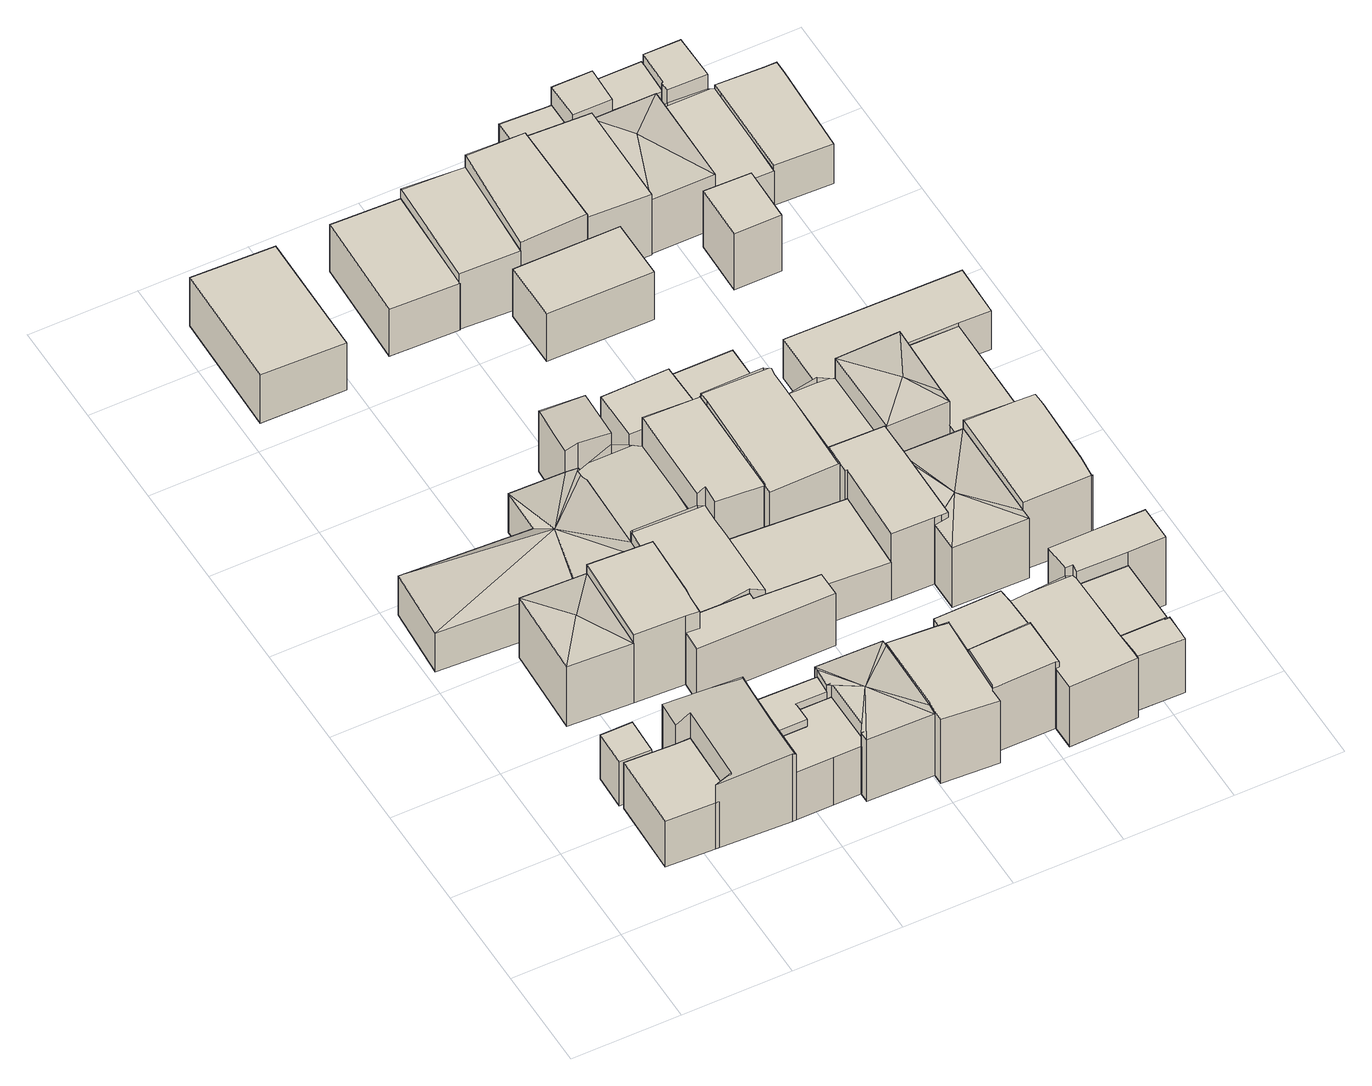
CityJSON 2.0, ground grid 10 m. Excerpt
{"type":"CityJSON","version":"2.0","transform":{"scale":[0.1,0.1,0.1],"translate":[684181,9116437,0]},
"CityObjects":{
"building1":{"type":"Building","attributes":{"Building Type":"Residential","Roof Shape":"flat","Roof Material":"Concrete Glazed Tile","Roof Material Code":"1","Roof Direction":"west","Building Height":5.31,"Roof Slope":7.8,"Footprint Area":42.55,"Solar PV Capacity Low":5.33,"Solar PV Capacity High":7,"Solar Annual Energy Low":7681,"Solar Annual Energy High":10123,"Suitable PV Area":31.8},"geometry":[{"type":"MultiSurface","lod":"2.2","boundaries":[[[0,1,2,3,4,5]],[[5,4,6,7]],[[4,3,8,6]],[[3,2,9,8]],[[2,1,10,9]],[[1,0,11,10]],[[0,5,7,11]],[[7,6,8,9,10,11]]]}]},
"building2":{"type":"Building","attributes":{"Building Type":"Residential","Roof Shape":"flat","Roof Material":"Concrete Glazed Tile","Roof Material Code":"1","Roof Direction":"west","Building Height":5.08,"Roof Slope":12.4,"Footprint Area":9.81,"Solar PV Capacity Low":1.23,"Solar PV Capacity High":1.61,"Solar Annual Energy Low":1771,"Solar Annual Energy High":2334,"Suitable PV Area":7.33},"geometry":[{"type":"MultiSurface","lod":"2.2","boundaries":[[[12,13,14,15]],[[15,14,16,17]],[[14,13,18,16]],[[13,12,19,18]],[[12,15,17,19]],[[17,16,18,19]]]}]},
"building3":{"type":"Building","attributes":{"Building Type":"Residential","Roof Shape":"gable","Roof Material":"Concrete Glazed Tile","Roof Material Code":"1","Roof Direction":"west","Building Height":7.41,"Roof Slope":29.1,"Footprint Area":58.52,"Solar PV Capacity Low":7.33,"Solar PV Capacity High":9.62,"Solar Annual Energy Low":10566,"Solar Annual Energy High":13925,"Suitable PV Area":43.75},"geometry":[{"type":"MultiSurface","lod":"2.2","boundaries":[[[4,3,2,1,20,21,22,23,24,25]],[[25,24,26,27]],[[24,23,28,26]],[[23,22,29,28]],[[22,21,30,29]],[[21,20,31,30]],[[20,1,32,31]],[[1,2,33,32]],[[2,3,34,33]],[[3,4,35,34]],[[4,25,27,35]],[[27,26,28,29,30,31,32,33,34,35]]]}]},
"building4":{"type":"Building","attributes":{"Building Type":"Residential","Roof Shape":"hip","Roof Material":"Concrete Glazed Tile","Roof Material Code":"1","Roof Direction":"west","Building Height":6.93,"Roof Slope":29.1,"Footprint Area":50.28,"Solar PV Capacity Low":6.3,"Solar PV Capacity High":8.27,"Solar Annual Energy Low":9078,"Solar Annual Energy High":11964,"Suitable PV Area":37.59},"geometry":[{"type":"MultiSurface","lod":"2.2","boundaries":[[[36,37,38,39]],[[39,38,40,41]],[[38,37,42,40]],[[37,36,43,42]],[[36,39,41,43]],[[41,40,44]],[[40,42,44]],[[42,43,44]],[[43,41,44]]]}]},
"building5":{"type":"Building","attributes":{"Building Type":"Residential","Roof Shape":"hip","Roof Material":"Concrete Aluminum Tile","Roof Material Code":"2","Roof Direction":"west","Building Height":4.45,"Roof Slope":25.6,"Footprint Area":151.91,"Solar PV Capacity Low":19.02,"Solar PV Capacity High":24.98,"Solar Annual Energy Low":27426,"Solar Annual Energy High":36145,"Suitable PV Area":113.55},"geometry":[{"type":"MultiSurface","lod":"2.2","boundaries":[[[45,46,47,48,49,50,51,52,53,54,55]],[[55,54,56,57]],[[54,53,58,56]],[[53,52,59,58]],[[52,51,60,59]],[[51,50,61,60]],[[50,49,62,61]],[[49,48,63,62]],[[48,47,64,63]],[[47,46,65,64]],[[46,45,66,65]],[[45,55,57,66]],[[57,56,67]],[[56,58,67]],[[58,59,67]],[[59,60,67]],[[60,61,67]],[[61,62,67]],[[62,63,67]],[[63,64,67]],[[64,65,67]],[[65,66,67]],[[66,57,67]]]}]},
"building6":{"type":"Building","attributes":{"Building Type":"Residential","Roof Shape":"flat","Roof Material":"Concrete Glazed Tile","Roof Material Code":"1","Roof Direction":"west","Building Height":5.5,"Roof Slope":13.5,"Footprint Area":31.05,"Solar PV Capacity Low":3.89,"Solar PV Capacity High":5.11,"Solar Annual Energy Low":5607,"Solar Annual Energy High":7389,"Suitable PV Area":23.21},"geometry":[{"type":"MultiSurface","lod":"2.2","boundaries":[[[68,22,21,69,70,71,72,73,74]],[[74,73,75,76]],[[73,72,77,75]],[[72,71,78,77]],[[71,70,79,78]],[[70,69,80,79]],[[69,21,81,80]],[[21,22,82,81]],[[22,68,83,82]],[[68,74,76,83]],[[76,75,77,78,79,80,81,82,83]]]}]},
"building7":{"type":"Building","attributes":{"Building Type":"Residential","Roof Shape":"flat","Roof Material":"Concrete Glazed Tile","Roof Material Code":"1","Roof Direction":"west","Building Height":7.89,"Roof Slope":7.4,"Footprint Area":49.81,"Solar PV Capacity Low":6.24,"Solar PV Capacity High":8.19,"Solar Annual Energy Low":8992,"Solar Annual Energy High":11851,"Suitable PV Area":37.23},"geometry":[{"type":"MultiSurface","lod":"2.2","boundaries":[[[37,84,85,86,87,88,89,90,38]],[[38,90,91,92]],[[90,89,93,91]],[[89,88,94,93]],[[88,87,95,94]],[[87,86,96,95]],[[86,85,97,96]],[[85,84,98,97]],[[84,37,99,98]],[[37,38,92,99]],[[92,91,93,94,95,96,97,98,99]]]}]},
"building8":{"type":"Building","attributes":{"Building Type":"Residential","Roof Shape":"flat","Roof Material":"Concrete Glazed Tile","Roof Material Code":"1","Roof Direction":"west","Building Height":6.35,"Roof Slope":7.1,"Footprint Area":16.56,"Solar PV Capacity Low":2.07,"Solar PV Capacity High":2.72,"Solar Annual Energy Low":2990,"Solar Annual Energy High":3941,"Suitable PV Area":12.38},"geometry":[{"type":"MultiSurface","lod":"2.2","boundaries":[[[23,22,68,74,73,100]],[[100,73,101,102]],[[73,74,103,101]],[[74,68,104,103]],[[68,22,105,104]],[[22,23,106,105]],[[23,100,102,106]],[[102,101,103,104,105,106]]]}]},
"building9":{"type":"Building","attributes":{"Building Type":"Residential","Roof Shape":"shed","Roof Material":"Clay Tile Shingle","Roof Material Code":"3","Roof Direction":"west","Building Height":5.35,"Roof Slope":19.7,"Footprint Area":93.26,"Solar PV Capacity Low":11.68,"Solar PV Capacity High":15.34,"Solar Annual Energy Low":16837,"Solar Annual Energy High":22190,"Suitable PV Area":69.71},"geometry":[{"type":"MultiSurface","lod":"2.2","boundaries":[[[107,108,109,110]],[[110,109,111,112]],[[109,108,113,111]],[[108,107,114,113]],[[107,110,112,114]],[[112,111,113,114]]]}]},
"building10":{"type":"Building","attributes":{"Building Type":"Residential","Roof Shape":"hip","Roof Material":"Concrete Glazed Tile","Roof Material Code":"1","Roof Direction":"west","Building Height":7.12,"Roof Slope":22.9,"Footprint Area":52.99,"Solar PV Capacity Low":6.63,"Solar PV Capacity High":8.71,"Solar Annual Energy Low":9567,"Solar Annual Energy High":12608,"Suitable PV Area":39.61},"geometry":[{"type":"MultiSurface","lod":"2.2","boundaries":[[[100,73,72,71,70,115,116,117,118,119,120]],[[120,119,121,122]],[[119,118,123,121]],[[118,117,124,123]],[[117,116,125,124]],[[116,115,126,125]],[[115,70,127,126]],[[70,71,128,127]],[[71,72,129,128]],[[72,73,130,129]],[[73,100,131,130]],[[100,120,122,131]],[[122,121,132]],[[121,123,132]],[[123,124,132]],[[124,125,132]],[[125,126,132]],[[126,127,132]],[[127,128,132]],[[128,129,132]],[[129,130,132]],[[130,131,132]],[[131,122,132]]]}]},
"building11":{"type":"Building","attributes":{"Building Type":"Residential","Roof Shape":"flat","Roof Material":"Concrete Glazed Tile","Roof Material Code":"1","Roof Direction":"west","Building Height":5.96,"Roof Slope":11,"Footprint Area":35.71,"Solar PV Capacity Low":4.47,"Solar PV Capacity High":5.87,"Solar Annual Energy Low":6447,"Solar Annual Energy High":8496,"Suitable PV Area":26.69},"geometry":[{"type":"MultiSurface","lod":"2.2","boundaries":[[[133,134,135,136,86,85,84,137,138]],[[138,137,139,140]],[[137,84,141,139]],[[84,85,142,141]],[[85,86,143,142]],[[86,136,144,143]],[[136,135,145,144]],[[135,134,146,145]],[[134,133,147,146]],[[133,138,140,147]],[[140,139,141,142,143,144,145,146,147]]]}]},
"building12":{"type":"Building","attributes":{"Building Type":"Residential","Roof Shape":"gable","Roof Material":"Concrete Glazed Tile","Roof Material Code":"1","Roof Direction":"west","Building Height":5.53,"Roof Slope":34.5,"Footprint Area":69.35,"Solar PV Capacity Low":8.68,"Solar PV Capacity High":11.41,"Solar Annual Energy Low":12521,"Solar Annual Energy High":16502,"Suitable PV Area":51.84},"geometry":[{"type":"MultiSurface","lod":"2.2","boundaries":[[[50,90,89,88,87,86,136,135,148,149,150,151,152,153,51]],[[51,153,154,155]],[[153,152,156,154]],[[152,151,157,156]],[[151,150,158,157]],[[150,149,159,158]],[[149,148,160,159]],[[148,135,161,160]],[[135,136,162,161]],[[136,86,163,162]],[[86,87,164,163]],[[87,88,165,164]],[[88,89,166,165]],[[89,90,167,166]],[[90,50,168,167]],[[50,51,155,168]],[[155,154,156,157,158,159,160,161,162,163,164,165,166,167,168]]]}]},
"building13":{"type":"Building","attributes":{"Building Type":"Residential","Roof Shape":"gable","Roof Material":"Concrete Aluminum Tile","Roof Material Code":"2","Roof Direction":"west","Building Height":4.04,"Roof Slope":34.2,"Footprint Area":53.02,"Solar PV Capacity Low":6.64,"Solar PV Capacity High":8.72,"Solar Annual Energy Low":9572,"Solar Annual Energy High":12615,"Suitable PV Area":39.63},"geometry":[{"type":"MultiSurface","lod":"2.2","boundaries":[[[169,170,53,52,153,152,171]],[[171,152,172,173]],[[152,153,174,172]],[[153,52,175,174]],[[52,53,176,175]],[[53,170,177,176]],[[170,169,178,177]],[[169,171,173,178]],[[173,172,174,175,176,177,178]]]}]},
"building14":{"type":"Building","attributes":{"Building Type":"Residential","Roof Shape":"gable","Roof Material":"Concrete Glazed Tile","Roof Material Code":"1","Roof Direction":"west","Building Height":6.87,"Roof Slope":27.2,"Footprint Area":19.57,"Solar PV Capacity Low":2.45,"Solar PV Capacity High":3.22,"Solar Annual Energy Low":3534,"Solar Annual Energy High":4657,"Suitable PV Area":14.63},"geometry":[{"type":"MultiSurface","lod":"2.2","boundaries":[[[179,54,53,170,180]],[[180,170,181,182]],[[170,53,183,181]],[[53,54,184,183]],[[54,179,185,184]],[[179,180,182,185]],[[182,181,183,184,185]]]}]},
"building15":{"type":"Building","attributes":{"Building Type":"Residential","Roof Shape":"shed","Roof Material":"Concrete Glazed Tile","Roof Material Code":"1","Roof Direction":"west","Building Height":7.22,"Roof Slope":19.9,"Footprint Area":49.96,"Solar PV Capacity Low":6.25,"Solar PV Capacity High":8.22,"Solar Annual Energy Low":9019,"Solar Annual Energy High":11887,"Suitable PV Area":37.34},"geometry":[{"type":"MultiSurface","lod":"2.2","boundaries":[[[116,186,187,188,189,190,191,192,118,117]],[[117,118,193,194]],[[118,192,195,193]],[[192,191,196,195]],[[191,190,197,196]],[[190,189,198,197]],[[189,188,199,198]],[[188,187,200,199]],[[187,186,201,200]],[[186,116,202,201]],[[116,117,194,202]],[[194,193,195,196,197,198,199,200,201,202]]]}]},
"building16":{"type":"Building","attributes":{"Building Type":"Residential","Roof Shape":"shed","Roof Material":"Concrete Glazed Tile","Roof Material Code":"1","Roof Direction":"west","Building Height":4.43,"Roof Slope":17.6,"Footprint Area":85.52,"Solar PV Capacity Low":10.71,"Solar PV Capacity High":14.06,"Solar Annual Energy Low":15441,"Solar Annual Energy High":20350,"Suitable PV Area":63.93},"geometry":[{"type":"MultiSurface","lod":"2.2","boundaries":[[[203,149,148,135,134,133,204,205]],[[205,204,206,207]],[[204,133,208,206]],[[133,134,209,208]],[[134,135,210,209]],[[135,148,211,210]],[[148,149,212,211]],[[149,203,213,212]],[[203,205,207,213]],[[207,206,208,209,210,211,212,213]]]}]},
"building17":{"type":"Building","attributes":{"Building Type":"Residential","Roof Shape":"flat","Roof Material":"Concrete Aluminum Tile","Roof Material Code":"2","Roof Direction":"west","Building Height":5.36,"Roof Slope":7.1,"Footprint Area":65.35,"Solar PV Capacity Low":8.18,"Solar PV Capacity High":10.75,"Solar Annual Energy Low":11798,"Solar Annual Energy High":15549,"Suitable PV Area":48.85},"geometry":[{"type":"MultiSurface","lod":"2.2","boundaries":[[[214,215,216,217,218]],[[218,217,219,220]],[[217,216,221,219]],[[216,215,222,221]],[[215,214,223,222]],[[214,218,220,223]],[[220,219,221,222,223]]]}]},
"building18":{"type":"Building","attributes":{"Building Type":"Residential","Roof Shape":"gable","Roof Material":"Concrete Aluminum Tile","Roof Material Code":"2","Roof Direction":"west","Building Height":7.3,"Roof Slope":34.4,"Footprint Area":55.03,"Solar PV Capacity Low":6.89,"Solar PV Capacity High":9.05,"Solar Annual Energy Low":9934,"Solar Annual Energy High":13093,"Suitable PV Area":41.13},"geometry":[{"type":"MultiSurface","lod":"2.2","boundaries":[[[171,152,151,150,224,225,226,227,228]],[[228,227,229,230]],[[227,226,231,229]],[[226,225,232,231]],[[225,224,233,232]],[[224,150,234,233]],[[150,151,235,234]],[[151,152,236,235]],[[152,171,237,236]],[[171,228,230,237]],[[230,229,231,232,233,234,235,236,237]]]}]},
"building19":{"type":"Building","attributes":{"Building Type":"Residential","Roof Shape":"gable","Roof Material":"Concrete Glazed Tile","Roof Material Code":"1","Roof Direction":"west","Building Height":7.55,"Roof Slope":25.2,"Footprint Area":27.54,"Solar PV Capacity Low":3.45,"Solar PV Capacity High":4.53,"Solar Annual Energy Low":4972,"Solar Annual Energy High":6552,"Suitable PV Area":20.58},"geometry":[{"type":"MultiSurface","lod":"2.2","boundaries":[[[238,190,189,188,239,240]],[[240,239,241,242]],[[239,188,243,241]],[[188,189,244,243]],[[189,190,245,244]],[[190,238,246,245]],[[238,240,242,246]],[[242,241,243,244,245,246]]]}]},
"building20":{"type":"Building","attributes":{"Building Type":"Residential","Roof Shape":"flat","Roof Material":"Concrete Glazed Tile","Roof Material Code":"1","Roof Direction":"west","Building Height":6.02,"Roof Slope":9.2,"Footprint Area":30.51,"Solar PV Capacity Low":3.82,"Solar PV Capacity High":5.02,"Solar Annual Energy Low":5509,"Solar Annual Energy High":7260,"Suitable PV Area":22.81},"geometry":[{"type":"MultiSurface","lod":"2.2","boundaries":[[[247,169,171,227,248]],[[248,227,249,250]],[[227,171,251,249]],[[171,169,252,251]],[[169,247,253,252]],[[247,248,250,253]],[[250,249,251,252,253]]]}]},
"building21":{"type":"Building","attributes":{"Building Type":"Residential","Roof Shape":"shed","Roof Material":"Concrete Glazed Tile","Roof Material Code":"1","Roof Direction":"west","Building Height":7.22,"Roof Slope":14,"Footprint Area":25.66,"Solar PV Capacity Low":3.21,"Solar PV Capacity High":4.22,"Solar Annual Energy Low":4632,"Solar Annual Energy High":6105,"Suitable PV Area":19.18},"geometry":[{"type":"MultiSurface","lod":"2.2","boundaries":[[[192,191,190,238,254,255,256]],[[256,255,257,258]],[[255,254,259,257]],[[254,238,260,259]],[[238,190,261,260]],[[190,191,262,261]],[[191,192,195,262]],[[192,256,258,195]],[[258,257,259,260,261,262,195]]]}]},
"building22":{"type":"Building","attributes":{"Building Type":"Residential","Roof Shape":"gable","Roof Material":"Concrete Aluminum Tile","Roof Material Code":"2","Roof Direction":"west","Building Height":6.36,"Roof Slope":31.9,"Footprint Area":57.26,"Solar PV Capacity Low":7.17,"Solar PV Capacity High":9.42,"Solar Annual Energy Low":10338,"Solar Annual Energy High":13625,"Suitable PV Area":42.8},"geometry":[{"type":"MultiSurface","lod":"2.2","boundaries":[[[217,216,263,264]],[[264,263,265,266]],[[263,216,267,265]],[[216,217,268,267]],[[217,264,266,268]],[[266,265,267,268]]]}]},
"building23":{"type":"Building","attributes":{"Building Type":"Residential","Roof Shape":"gable","Roof Material":"Concrete Aluminum Tile","Roof Material Code":"2","Roof Direction":"west","Building Height":7.5,"Roof Slope":33.2,"Footprint Area":74.66,"Solar PV Capacity Low":9.35,"Solar PV Capacity High":12.28,"Solar Annual Energy Low":13480,"Solar Annual Energy High":17765,"Suitable PV Area":55.81},"geometry":[{"type":"MultiSurface","lod":"2.2","boundaries":[[[269,228,270,224,225,271,272,273,274,275]],[[275,274,276,277]],[[274,273,278,276]],[[273,272,279,278]],[[272,271,280,279]],[[271,225,232,280]],[[225,224,281,232]],[[224,270,282,281]],[[270,228,283,282]],[[228,269,284,283]],[[269,275,277,284]],[[277,276,278,279,280,232,281,282,283,284]]]}]},
"building24":{"type":"Building","attributes":{"Building Type":"Residential","Roof Shape":"gable","Roof Material":"Concrete Glazed Tile","Roof Material Code":"1","Roof Direction":"west","Building Height":6.91,"Roof Slope":25.1,"Footprint Area":61.37,"Solar PV Capacity Low":7.68,"Solar PV Capacity High":10.09,"Solar Annual Energy Low":11079,"Solar Annual Energy High":14602,"Suitable PV Area":45.87},"geometry":[{"type":"MultiSurface","lod":"2.2","boundaries":[[[285,254,238,240,239,286,287,288,289,290,291,292,293]],[[293,292,294,295]],[[292,291,296,294]],[[291,290,297,296]],[[290,289,298,297]],[[289,288,299,298]],[[288,287,300,299]],[[287,286,301,300]],[[286,239,302,301]],[[239,240,303,302]],[[240,238,304,303]],[[238,254,305,304]],[[254,285,306,305]],[[285,293,295,306]],[[295,294,296,297,298,299,300,301,302,303,304,305,306]]]}]},
"building25":{"type":"Building","attributes":{"Building Type":"Residential","Roof Shape":"flat","Roof Material":"Clay Tile Shingle","Roof Material Code":"3","Roof Direction":"west","Building Height":5.19,"Roof Slope":12.1,"Footprint Area":28.86,"Solar PV Capacity Low":3.61,"Solar PV Capacity High":4.75,"Solar Annual Energy Low":5210,"Solar Annual Energy High":6866,"Suitable PV Area":21.57},"geometry":[{"type":"MultiSurface","lod":"2.2","boundaries":[[[248,227,226,270,228,269,307]],[[307,269,308,309]],[[269,228,310,308]],[[228,270,311,310]],[[270,226,312,311]],[[226,227,313,312]],[[227,248,314,313]],[[248,307,309,314]],[[309,308,310,311,312,313,314]]]}]},
"building26":{"type":"Building","attributes":{"Building Type":"Residential","Roof Shape":"flat","Roof Material":"Concrete Glazed Tile","Roof Material Code":"1","Roof Direction":"west","Building Height":7.74,"Roof Slope":8.6,"Footprint Area":53.42,"Solar PV Capacity Low":6.69,"Solar PV Capacity High":8.79,"Solar Annual Energy Low":9645,"Solar Annual Energy High":12711,"Suitable PV Area":39.93},"geometry":[{"type":"MultiSurface","lod":"2.2","boundaries":[[[203,205,204,315,316,317,318,319,320,321,322,323]],[[323,322,324,325]],[[322,321,326,324]],[[321,320,327,326]],[[320,319,328,327]],[[319,318,329,328]],[[318,317,330,329]],[[317,316,331,330]],[[316,315,332,331]],[[315,204,333,332]],[[204,205,334,333]],[[205,203,335,334]],[[203,323,325,335]],[[325,324,326,327,328,329,330,331,332,333,334,335]]]}]},
"building27":{"type":"Building","attributes":{"Building Type":"Residential","Roof Shape":"gable","Roof Material":"Concrete Glazed Tile","Roof Material Code":"1","Roof Direction":"west","Building Height":5.53,"Roof Slope":29.3,"Footprint Area":54.33,"Solar PV Capacity Low":6.8,"Solar PV Capacity High":8.93,"Solar Annual Energy Low":9809,"Solar Annual Energy High":12927,"Suitable PV Area":40.61},"geometry":[{"type":"MultiSurface","lod":"2.2","boundaries":[[[336,337,338,339]],[[339,338,340,341]],[[338,337,342,340]],[[337,336,343,342]],[[336,339,341,343]],[[341,340,342,343]]]}]},
"building28":{"type":"Building","attributes":{"Building Type":"Residential","Roof Shape":"gable","Roof Material":"Concrete Aluminum Tile","Roof Material Code":"2","Roof Direction":"west","Building Height":7.58,"Roof Slope":29.6,"Footprint Area":58.67,"Solar PV Capacity Low":7.35,"Solar PV Capacity High":9.65,"Solar Annual Energy Low":10592,"Solar Annual Energy High":13959,"Suitable PV Area":43.85},"geometry":[{"type":"MultiSurface","lod":"2.2","boundaries":[[[344,264,263,345,346]],[[346,345,347,348]],[[345,263,349,347]],[[263,264,350,349]],[[264,344,351,350]],[[344,346,348,351]],[[348,347,349,350,351]]]}]},
"building29":{"type":"Building","attributes":{"Building Type":"Residential","Roof Shape":"gable","Roof Material":"Concrete Aluminum Tile","Roof Material Code":"2","Roof Direction":"west","Building Height":4.41,"Roof Slope":29.6,"Footprint Area":49.39,"Solar PV Capacity Low":6.18,"Solar PV Capacity High":8.12,"Solar Annual Energy Low":8917,"Solar Annual Energy High":11752,"Suitable PV Area":36.92},"geometry":[{"type":"MultiSurface","lod":"2.2","boundaries":[[[352,274,273,322,321,320,353,354,355]],[[355,354,356,357]],[[354,353,358,356]],[[353,320,359,358]],[[320,321,360,359]],[[321,322,361,360]],[[322,273,362,361]],[[273,274,363,362]],[[274,352,364,363]],[[352,355,357,364]],[[357,356,358,359,360,361,362,363,364]]]}]},
"building30":{"type":"Building","attributes":{"Building Type":"Residential","Roof Shape":"gable","Roof Material":"Concrete Glazed Tile","Roof Material Code":"1","Roof Direction":"west","Building Height":6.25,"Roof Slope":32.6,"Footprint Area":12.31,"Solar PV Capacity Low":1.54,"Solar PV Capacity High":2.02,"Solar Annual Energy Low":2222,"Solar Annual Energy High":2928,"Suitable PV Area":9.2},"geometry":[{"type":"MultiSurface","lod":"2.2","boundaries":[[[365,366,367,289,288,368]],[[368,288,369,370]],[[288,289,371,369]],[[289,367,372,371]],[[367,366,373,372]],[[366,365,374,373]],[[365,368,370,374]],[[370,369,371,372,373,374]]]}]},
"building31":{"type":"Building","attributes":{"Building Type":"Residential","Roof Shape":"hip","Roof Material":"Concrete Glazed Tile","Roof Material Code":"1","Roof Direction":"west","Building Height":6.87,"Roof Slope":26.2,"Footprint Area":66.65,"Solar PV Capacity Low":8.35,"Solar PV Capacity High":10.96,"Solar Annual Energy Low":12033,"Solar Annual Energy High":15859,"Suitable PV Area":49.82},"geometry":[{"type":"MultiSurface","lod":"2.2","boundaries":[[[319,318,317,316,315,375,376,377,378]],[[378,377,379,380]],[[377,376,381,379]],[[376,375,382,381]],[[375,315,383,382]],[[315,316,384,383]],[[316,317,385,384]],[[317,318,386,385]],[[318,319,387,386]],[[319,378,380,387]],[[380,379,388]],[[379,381,388]],[[381,382,388]],[[382,383,388]],[[383,384,388]],[[384,385,388]],[[385,386,388]],[[386,387,388]],[[387,380,388]]]}]},
"building32":{"type":"Building","attributes":{"Building Type":"Residential","Roof Shape":"flat","Roof Material":"Concrete Glazed Tile","Roof Material Code":"1","Roof Direction":"west","Building Height":6.34,"Roof Slope":8.7,"Footprint Area":29.26,"Solar PV Capacity Low":3.66,"Solar PV Capacity High":4.81,"Solar Annual Energy Low":5282,"Solar Annual Energy High":6962,"Suitable PV Area":21.87},"geometry":[{"type":"MultiSurface","lod":"2.2","boundaries":[[[292,290,289,367,389,390]],[[390,389,391,392]],[[389,367,372,391]],[[367,289,393,372]],[[289,290,394,393]],[[290,292,395,394]],[[292,390,392,395]],[[392,391,372,393,394,395]]]}]},
"building33":{"type":"Building","attributes":{"Building Type":"Residential","Roof Shape":"gable","Roof Material":"Concrete Glazed Tile","Roof Material Code":"1","Roof Direction":"west","Building Height":7.88,"Roof Slope":30.9,"Footprint Area":28.88,"Solar PV Capacity Low":3.62,"Solar PV Capacity High":4.75,"Solar Annual Energy Low":5214,"Solar Annual Energy High":6872,"Suitable PV Area":21.59},"geometry":[{"type":"MultiSurface","lod":"2.2","boundaries":[[[396,285,293,292,390,397,398]],[[398,397,399,400]],[[397,390,401,399]],[[390,292,402,401]],[[292,293,403,402]],[[293,285,404,403]],[[285,396,405,404]],[[396,398,400,405]],[[400,399,401,402,403,404,405]]]}]},
"building34":{"type":"Building","attributes":{"Building Type":"Residential","Roof Shape":"shed","Roof Material":"Concrete Aluminum Tile","Roof Material Code":"2","Roof Direction":"west","Building Height":7.03,"Roof Slope":15.1,"Footprint Area":59.4,"Solar PV Capacity Low":7.44,"Solar PV Capacity High":9.77,"Solar Annual Energy Low":10724,"Solar Annual Energy High":14133,"Suitable PV Area":44.4},"geometry":[{"type":"MultiSurface","lod":"2.2","boundaries":[[[344,345,406,407]],[[407,406,408,409]],[[406,345,410,408]],[[345,344,411,410]],[[344,407,409,411]],[[409,408,410,411]]]}]},
"building35":{"type":"Building","attributes":{"Building Type":"Residential","Roof Shape":"hip","Roof Material":"Concrete Aluminum Tile","Roof Material Code":"2","Roof Direction":"west","Building Height":6.79,"Roof Slope":23.5,"Footprint Area":49.74,"Solar PV Capacity Low":6.23,"Solar PV Capacity High":8.18,"Solar Annual Energy Low":8981,"Solar Annual Energy High":11836,"Suitable PV Area":37.18},"geometry":[{"type":"MultiSurface","lod":"2.2","boundaries":[[[412,413,355,354,414]],[[414,354,415,416]],[[354,355,417,415]],[[355,413,418,417]],[[413,412,419,418]],[[412,414,416,419]],[[416,415,420]],[[415,417,420]],[[417,418,420]],[[418,419,420]],[[419,416,420]]]}]},
"building36":{"type":"Building","attributes":{"Building Type":"Residential","Roof Shape":"shed","Roof Material":"Concrete Glazed Tile","Roof Material Code":"1","Roof Direction":"west","Building Height":4.3,"Roof Slope":13.1,"Footprint Area":16.41,"Solar PV Capacity Low":2.06,"Solar PV Capacity High":2.7,"Solar Annual Energy Low":2964,"Solar Annual Energy High":3906,"Suitable PV Area":12.27},"geometry":[{"type":"MultiSurface","lod":"2.2","boundaries":[[[421,422,423,424,425]],[[425,424,426,427]],[[424,423,428,426]],[[423,422,429,428]],[[422,421,430,429]],[[421,425,427,430]],[[427,426,428,429,430]]]}]},
"building37":{"type":"Building","attributes":{"Building Type":"Residential","Roof Shape":"gable","Roof Material":"Concrete Glazed Tile","Roof Material Code":"1","Roof Direction":"west","Building Height":7.84,"Roof Slope":27.4,"Footprint Area":63.16,"Solar PV Capacity Low":7.91,"Solar PV Capacity High":10.39,"Solar Annual Energy Low":11403,"Solar Annual Energy High":15028,"Suitable PV Area":47.21},"geometry":[{"type":"MultiSurface","lod":"2.2","boundaries":[[[378,377,431,432,433,434,435]],[[435,434,436,437]],[[434,433,438,436]],[[433,432,439,438]],[[432,431,440,439]],[[431,377,441,440]],[[377,378,442,441]],[[378,435,437,442]],[[437,436,438,439,440,441,442]]]}]},
"building38":{"type":"Building","attributes":{"Building Type":"Residential","Roof Shape":"hip","Roof Material":"Concrete Aluminum Tile","Roof Material Code":"2","Roof Direction":"west","Building Height":6.34,"Roof Slope":27.3,"Footprint Area":58.38,"Solar PV Capacity Low":7.31,"Solar PV Capacity High":9.6,"Solar Annual Energy Low":10540,"Solar Annual Energy High":13891,"Suitable PV Area":43.64},"geometry":[{"type":"MultiSurface","lod":"2.2","boundaries":[[[407,443,444,445]],[[445,444,446,447]],[[444,443,448,446]],[[443,407,449,448]],[[407,445,447,449]],[[447,446,450]],[[446,448,450]],[[448,449,450]],[[449,447,450]]]}]},
"building39":{"type":"Building","attributes":{"Building Type":"Residential","Roof Shape":"flat","Roof Material":"Concrete Glazed Tile","Roof Material Code":"1","Roof Direction":"west","Building Height":6.42,"Roof Slope":6.5,"Footprint Area":12.83,"Solar PV Capacity Low":1.61,"Solar PV Capacity High":2.11,"Solar Annual Energy Low":2316,"Solar Annual Energy High":3052,"Suitable PV Area":9.59},"geometry":[{"type":"MultiSurface","lod":"2.2","boundaries":[[[451,423,422,452]],[[452,422,453,454]],[[422,423,455,453]],[[423,451,456,455]],[[451,452,454,456]],[[454,453,455,456]]]}]},
"building40":{"type":"Building","attributes":{"Building Type":"Residential","Roof Shape":"gable","Roof Material":"Concrete Aluminum Tile","Roof Material Code":"2","Roof Direction":"west","Building Height":4.05,"Roof Slope":34.7,"Footprint Area":58.81,"Solar PV Capacity Low":7.36,"Solar PV Capacity High":9.67,"Solar Annual Energy Low":10617,"Solar Annual Energy High":13992,"Suitable PV Area":43.96},"geometry":[{"type":"MultiSurface","lod":"2.2","boundaries":[[[413,412,457,458,459,460,461]],[[461,460,462,463]],[[460,459,464,462]],[[459,458,465,464]],[[458,457,466,465]],[[457,412,467,466]],[[412,413,468,467]],[[413,461,463,468]],[[463,462,464,465,466,467,468]]]}]},
"building41":{"type":"Building","attributes":{"Building Type":"Residential","Roof Shape":"flat","Roof Material":"Concrete Glazed Tile","Roof Material Code":"1","Roof Direction":"west","Building Height":4.54,"Roof Slope":12.7,"Footprint Area":84.22,"Solar PV Capacity Low":10.54,"Solar PV Capacity High":13.85,"Solar Annual Energy Low":15205,"Solar Annual Energy High":20039,"Suitable PV Area":62.95},"geometry":[{"type":"MultiSurface","lod":"2.2","boundaries":[[[469,352,355,413,461,460,470,471]],[[471,470,472,473]],[[470,460,474,472]],[[460,461,475,474]],[[461,413,476,475]],[[413,355,477,476]],[[355,352,478,477]],[[352,469,479,478]],[[469,471,473,479]],[[473,472,474,475,476,477,478,479]]]}]},
"building42":{"type":"Building","attributes":{"Building Type":"Residential","Roof Shape":"flat","Roof Material":"Concrete Glazed Tile","Roof Material Code":"1","Roof Direction":"west","Building Height":6.46,"Roof Slope":14.4,"Footprint Area":22.34,"Solar PV Capacity Low":2.8,"Solar PV Capacity High":3.67,"Solar Annual Energy Low":4034,"Solar Annual Energy High":5316,"Suitable PV Area":16.7},"geometry":[{"type":"MultiSurface","lod":"2.2","boundaries":[[[480,481,482,483]],[[483,482,484,485]],[[482,481,486,484]],[[481,480,487,486]],[[480,483,485,487]],[[485,484,486,487]]]}]},
"building43":{"type":"Building","attributes":{"Building Type":"Residential","Roof Shape":"flat","Roof Material":"Concrete Glazed Tile","Roof Material Code":"1","Roof Direction":"west","Building Height":5.09,"Roof Slope":12.5,"Footprint Area":16.44,"Solar PV Capacity Low":2.06,"Solar PV Capacity High":2.7,"Solar Annual Energy Low":2968,"Solar Annual Energy High":3912,"Suitable PV Area":12.29},"geometry":[{"type":"MultiSurface","lod":"2.2","boundaries":[[[488,489,490,491,451,452,492,493,494]],[[494,493,495,496]],[[493,492,497,495]],[[492,452,498,497]],[[452,451,499,498]],[[451,491,500,499]],[[491,490,501,500]],[[490,489,502,501]],[[489,488,503,502]],[[488,494,496,503]],[[496,495,497,498,499,500,501,502,503]]]}]},
"building44":{"type":"Building","attributes":{"Building Type":"Residential","Roof Shape":"gable","Roof Material":"Concrete Aluminum Tile","Roof Material Code":"2","Roof Direction":"west","Building Height":4.08,"Roof Slope":32,"Footprint Area":52.85,"Solar PV Capacity Low":6.62,"Solar PV Capacity High":8.69,"Solar Annual Energy Low":9541,"Solar Annual Energy High":12574,"Suitable PV Area":39.5},"geometry":[{"type":"MultiSurface","lod":"2.2","boundaries":[[[504,505,506,445,444,507,508,509,510]],[[510,509,511,512]],[[509,508,513,511]],[[508,507,514,513]],[[507,444,515,514]],[[444,445,516,515]],[[445,506,517,516]],[[506,505,518,517]],[[505,504,519,518]],[[504,510,512,519]],[[512,511,513,514,515,516,517,518,519]]]}]},
"building45":{"type":"Building","attributes":{"Building Type":"Residential","Roof Shape":"gable","Roof Material":"Concrete Glazed Tile","Roof Material Code":"1","Roof Direction":"west","Building Height":6.15,"Roof Slope":27.8,"Footprint Area":15.37,"Solar PV Capacity Low":1.92,"Solar PV Capacity High":2.53,"Solar Annual Energy Low":2775,"Solar Annual Energy High":3658,"Suitable PV Area":11.49},"geometry":[{"type":"MultiSurface","lod":"2.2","boundaries":[[[488,494,493,505,504,520]],[[520,504,521,522]],[[504,505,523,521]],[[505,493,524,523]],[[493,494,525,524]],[[494,488,526,525]],[[488,520,522,526]],[[522,521,523,524,525,526]]]}]},
"building46":{"type":"Building","attributes":{"Building Type":"Residential","Roof Shape":"flat","Roof Material":"Concrete Aluminum Tile","Roof Material Code":"2","Roof Direction":"west","Building Height":4.59,"Roof Slope":5.4,"Footprint Area":54.08,"Solar PV Capacity Low":6.77,"Solar PV Capacity High":8.89,"Solar Annual Energy Low":9763,"Solar Annual Energy High":12867,"Suitable PV Area":40.42},"geometry":[{"type":"MultiSurface","lod":"2.2","boundaries":[[[527,510,509,508,528,529,530]],[[530,529,531,532]],[[529,528,533,531]],[[528,508,534,533]],[[508,509,535,534]],[[509,510,536,535]],[[510,527,537,536]],[[527,530,532,537]],[[532,531,533,534,535,536,537]]]}]}
},
"vertices":[
[66,48,0],[111,46,0],[125,46,0],[127,118,0],[114,118,0],[68,120,0],[114,118,53],[68,120,53],[127,118,53],[125,46,53],[111,46,53],[66,48,53],
[66,124,0],[95,123,0],[96,157,0],[67,157,0],[96,157,51],[67,157,51],[95,123,51],[66,124,51],
[179,43,0],[182,43,0],[183,83,0],[185,121,0],[186,139,0],[115,142,0],[186,139,74],[115,142,76],[185,121,74],[183,83,75],[182,43,76],[179,43,78],[111,46,74],[125,46,81],[127,118,82],[114,118,75],
[71,220,0],[130,217,0],[134,302,0],[74,304,0],[134,302,69],[74,304,69],[130,217,69],[71,220,69],[102,261,75],
[131,385,0],[12,391,0],[8,322,0],[131,316,0],[131,317,0],[191,316,0],[192,335,0],[194,420,0],[194,426,0],[183,427,0],[132,428,0],[183,427,45],[132,428,45],[194,426,45],[194,420,45],[192,335,45],[191,316,45],[131,317,45],[131,316,45],[8,322,45],[12,391,45],[131,385,45],[141,368,55],
[214,83,0],[216,43,0],[241,43,0],[246,43,0],[246,102,0],[242,102,0],[214,102,0],[242,102,55],[214,102,55],[246,102,55],[246,43,55],[241,43,55],[216,43,55],[182,43,55],[183,83,55],[214,83,55],
[176,215,0],[188,214,0],[189,231,0],[190,241,0],[192,295,0],[192,299,0],[191,299,0],[191,299,79],[134,302,79],[192,299,79],[192,295,79],[190,241,79],[189,231,79],[188,214,79],[176,215,79],[130,217,79],
[243,120,0],[242,102,63],[243,120,63],[214,102,63],[214,83,63],[183,83,63],[185,121,63],
[16,627,0],[94,626,0],[95,746,0],[18,747,0],[95,746,54],[18,747,56],[94,626,54],[16,627,56],
[241,34,0],[302,33,0],[303,44,0],[304,117,0],[304,123,0],[243,124,0],[304,123,71],[243,124,71],[304,117,71],[303,44,71],[302,33,71],[241,34,71],[241,43,71],[246,43,71],[246,102,71],[242,102,71],[243,120,71],[265,81,77],
[301,219,0],[241,222,0],[241,228,0],[189,229,0],[175,195,0],[301,195,0],[175,195,60],[301,195,60],[176,215,60],[188,214,60],[189,231,60],[189,229,60],[241,228,60],[241,222,60],[301,219,60],
[255,228,0],[257,299,0],[257,315,0],[258,333,0],[251,333,0],[193,335,0],[193,335,58],[192,335,57],[251,333,59],[258,333,55],[257,315,56],[257,299,56],[255,228,57],[241,228,65],[189,229,55],[189,231,55],[190,241,55],[192,295,57],[192,299,57],[191,299,56],[191,316,56],
[240,426,0],[224,426,0],[252,426,0],[251,333,41],[252,426,40],[193,335,40],[194,420,41],[194,426,41],[224,426,57],[240,426,48],
[185,475,0],[226,473,0],[224,426,70],[226,473,69],[194,426,74],[183,427,69],[185,475,70],
[302,23,0],[354,20,0],[354,32,0],[355,34,0],[357,78,0],[359,114,0],[350,115,0],[304,117,74],[303,44,74],[350,115,73],[359,114,72],[357,78,72],[355,34,72],[354,32,72],[354,20,72],[302,23,74],[302,33,74],
[364,295,0],[363,217,0],[366,295,0],[363,217,44],[366,295,44],[301,219,46],[241,222,47],[241,228,47],[255,228,47],[257,299,47],[364,295,44],
[141,642,0],[204,640,0],[204,641,0],[207,744,0],[144,746,0],[207,744,54],[144,746,54],[204,641,54],[204,640,54],[141,642,54],
[302,314,0],[301,314,0],[303,414,0],[303,424,0],[304,424,0],[303,424,74],[304,424,73],[303,414,74],[301,314,75],[302,314,74],[257,315,77],[258,333,77],[251,333,73],[252,426,74],
[414,80,0],[411,32,0],[414,32,0],[411,32,77],[414,32,75],[354,32,75],[355,34,76],[357,78,76],[414,80,76],
[240,473,0],[302,474,0],[303,424,60],[302,474,60],[252,426,60],[240,426,60],[240,473,60],
[413,113,0],[412,125,0],[350,123,0],[412,125,72],[350,123,73],[413,113,72],[414,80,72],[357,78,73],[359,114,73],
[258,638,0],[264,741,0],[258,638,66],[264,741,64],[204,641,64],[207,744,65],
[360,423,0],[304,414,0],[301,305,0],[364,304,0],[366,402,0],[366,415,0],[367,423,0],[366,415,75],[367,423,75],[366,402,75],[364,304,77],[301,305,75],[302,314,75],[304,414,77],[304,424,77],[360,423,79],
[464,114,0],[411,9,0],[474,11,0],[474,18,0],[473,44,0],[473,49,0],[472,110,0],[472,109,0],[471,114,0],[472,109,70],[471,114,70],[472,110,70],[473,49,69],[473,44,69],[474,18,69],[474,11,69],[411,9,69],[411,32,69],[414,32,71],[414,80,71],[413,113,70],[464,114,73],
[360,474,0],[360,423,52],[360,474,52],[304,424,52],[304,414,52],[303,414,52],[303,424,52],[302,474,52],
[402,216,0],[408,216,0],[414,216,0],[415,291,0],[415,298,0],[415,317,0],[415,323,0],[366,324,0],[365,324,0],[366,324,77],[365,324,77],[415,323,77],[415,317,77],[415,298,77],[415,291,77],[414,216,77],[408,216,77],[402,216,77],[363,217,77],[366,295,77],[364,295,77],
[248,577,0],[345,576,0],[345,633,0],[248,633,0],[345,633,55],[248,633,55],[345,576,55],[248,577,55],
[318,741,0],[319,640,0],[319,639,0],[319,640,76],[319,639,76],[258,638,76],[264,741,78],[318,741,76],
[404,415,0],[420,317,0],[420,329,0],[420,414,0],[420,329,44],[420,414,44],[420,317,44],[415,317,47],[415,323,47],[366,324,44],[366,402,44],[366,415,44],[404,415,53],
[520,43,0],[516,43,0],[516,44,0],[520,17,0],[474,18,63],[520,17,62],[473,44,62],[516,44,63],[516,43,63],[520,43,63],
[402,187,0],[471,186,0],[471,196,0],[472,297,0],[471,196,69],[472,297,69],[471,186,69],[402,187,69],[402,216,69],[408,216,69],[414,216,69],[415,291,69],[415,298,69],[430,234,75],
[518,44,0],[518,108,0],[518,44,63],[518,108,63],[473,44,63],[473,49,63],[472,109,63],
[464,142,0],[552,108,0],[552,142,0],[552,108,79],[552,142,79],[518,108,79],[472,109,79],[471,114,82],[464,114,82],[464,142,79],
[377,639,0],[378,740,0],[377,639,70],[378,740,70],[319,640,72],[318,741,72],
[477,343,0],[479,415,0],[477,329,0],[420,329,68],[477,329,68],[420,414,68],[479,415,68],[477,343,68],[455,366,73],
[319,751,0],[366,750,0],[366,785,0],[363,785,0],[319,786,0],[363,785,43],[319,786,44],[366,785,43],[366,750,43],[319,751,44],
[533,194,0],[532,194,0],[534,216,0],[536,282,0],[536,295,0],[536,282,79],[536,295,78],[534,216,80],[532,194,80],[533,194,80],[471,196,78],[472,297,79],
[377,640,0],[435,640,0],[436,740,0],[435,640,63],[436,740,63],[377,640,63],[378,740,63],[399,703,69],
[403,785,0],[402,750,0],[366,750,64],[402,750,64],[366,785,64],[403,785,64],
[477,316,0],[533,315,0],[534,323,0],[535,420,0],[479,420,0],[535,420,41],[479,420,42],[534,323,41],[533,315,42],[477,316,41],[477,343,41],[479,415,42],
[404,471,0],[564,419,0],[565,469,0],[564,419,45],[565,469,45],[535,420,45],[479,420,45],[479,415,45],[420,414,45],[404,415,45],[404,471,45],
[416,574,0],[459,574,0],[460,626,0],[417,627,0],[460,626,65],[417,627,65],[459,574,65],[416,574,65],
[448,783,0],[448,786,0],[405,786,0],[405,785,0],[440,749,0],[446,749,0],[447,749,0],[446,749,51],[447,749,51],[440,749,51],[402,750,51],[403,785,51],[405,785,51],[405,786,51],[448,786,51],[448,783,51],
[483,740,0],[446,740,0],[440,740,0],[488,639,0],[488,640,0],[489,729,0],[489,740,0],[489,729,41],[489,740,41],[488,640,41],[488,639,41],[435,640,41],[436,740,41],[440,740,44],[446,740,47],[483,740,44],
[482,783,0],[483,740,61],[482,783,62],[446,740,62],[446,749,61],[447,749,62],[448,783,62],
[534,738,0],[541,638,0],[544,724,0],[544,738,0],[544,724,46],[544,738,46],[541,638,46],[488,640,46],[489,729,46],[489,740,46],[534,738,46]
]}
